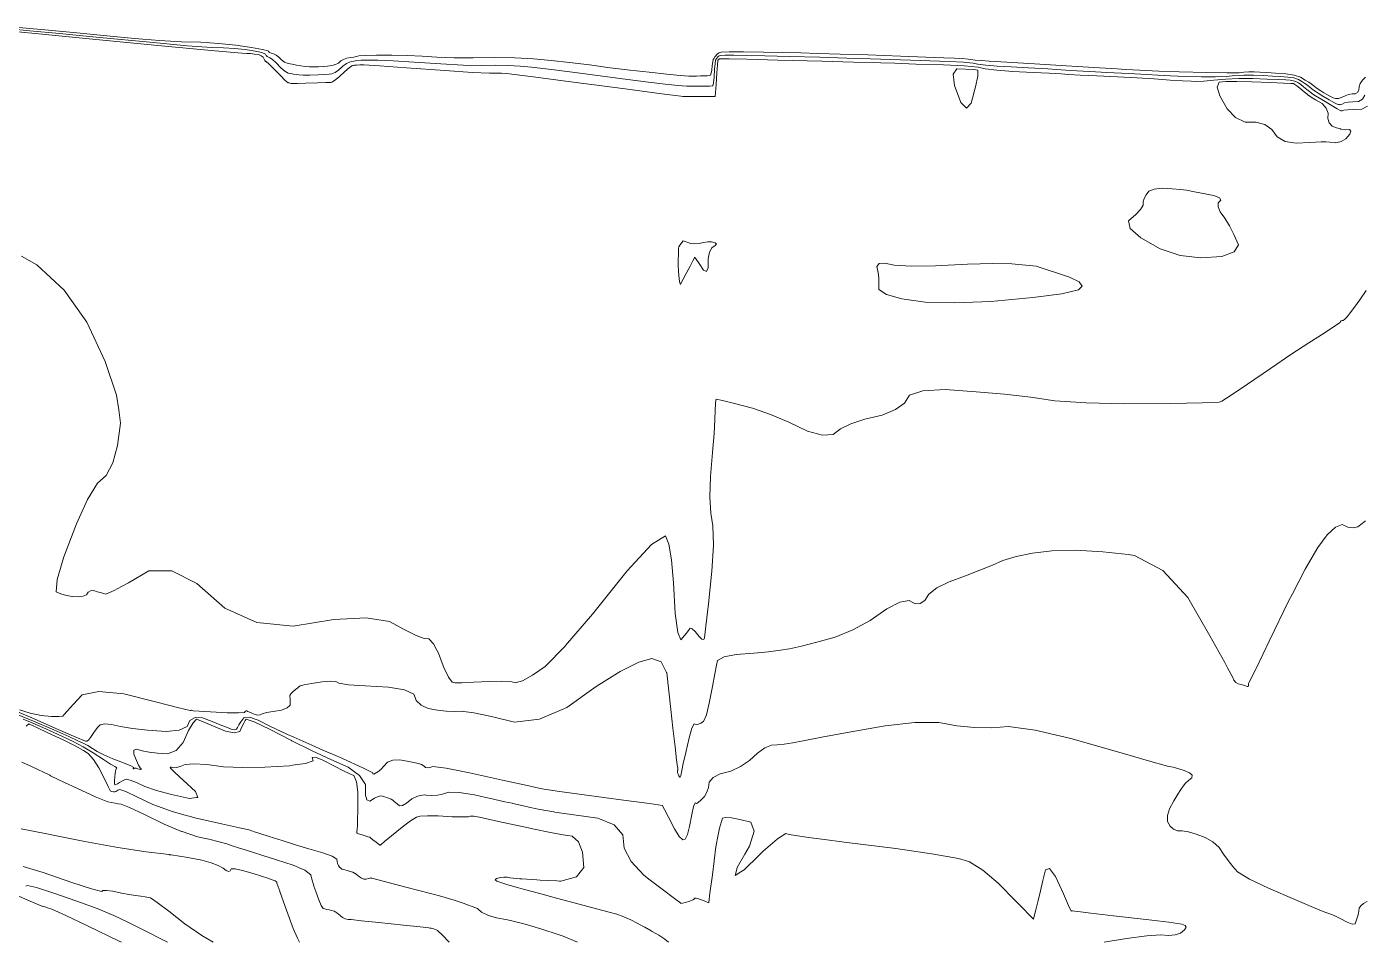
# Model space of a CAD drawing. Header units: inches. Extents: x 1337389 to 1347141, y 407035 to 414577.
# Drawn here: x 1343262 to 1344672, y 407035 to 408001 of the extents above; entities that cross this region are included whole.
import ezdxf

# ---------------------------------------------------------------- set-up
doc = ezdxf.new("R2010")
doc.units = ezdxf.units.IN
doc.header["$MEASUREMENT"] = 0
doc.layers.add('Topo', color=7, linetype='Continuous', lineweight=15, true_color=0x459900)

msp = doc.modelspace()

# ---------------------------------------------------------------- linework, layer by layer
at = {"layer": 'Topo'}
for p, q in [((1343573.998, 407237.9701, 740), (1343588.205, 407231.7909, 740)), ((1343286.656, 407211.038, 760), (1343302.2451, 407203.6142, 760)), ((1343745.7128, 407188.018, 745), (1343750.8569, 407186.8719, 745)), ((1343791.1941, 407177.9319, 745), (1343797.7731, 407176.4881, 745)), ((1343432.801, 407168.1719, 755), (1343431.17, 407168.63, 755)), ((1343818.5759, 407172.7101, 745), (1343830.7929, 407170.8619, 745)), ((1343830.7929, 407170.8619, 745), (1343836.396, 407170.0151, 745)), ((1344247.7309, 407122.6028, 745), (1344250.0137, 407121.916, 745)), ((1343799.564, 407101.125, 750), (1343803.0468, 407100.9412, 750)), ((1343803.0468, 407100.9412, 750), (1343820.468, 407100.0209, 750)), ((1343820.468, 407100.0209, 750), (1343823.5738, 407099.8571, 750)), ((1343804.927, 407049.0799, 755), (1343793.1781, 407052.609, 755)), ((1343547.212, 407039.5869, 765), (1343549.1163, 407035.2906, 765))]:
    msp.add_line(p, q, dxfattribs=at)
for points, elevation in [([(1343244.046, 407998.8881), (1343264.735, 407996.9288), (1343296.1811, 407993.9081), (1343338.3859, 407989.827), (1343391.3479, 407984.6849), (1343430.7891, 407981.1511), (1343456.7081, 407979.225), (1343469.106, 407978.9081), (1343480.841, 407978.166), (1343491.914, 407977.0011), (1343502.3249, 407975.4111), (1343509.4971, 407973.8669), (1343513.429, 407972.368), (1343514.1212, 407970.914), (1343515.1292, 407969.7808), (1343516.452, 407968.9691), (1343518.091, 407968.4771), (1343520.832, 407966.4571), (1343524.674, 407962.909), (1343529.6189, 407957.832), (1343533.825, 407954.2608), (1343537.29, 407952.1939), (1343540.0158, 407951.6331), (1343542.7689, 407951.1248), (1343545.5491, 407950.671), (1343548.355, 407950.2701), (1343553.1561, 407950.097), (1343559.9512, 407950.152), (1343568.7412, 407950.4339), (1343575.575, 407950.7339), (1343580.4549, 407951.0508), (1343583.3789, 407951.3851), (1343586.773, 407952.917), (1343590.636, 407955.6452), (1343594.9681, 407959.5702), (1343598.6829, 407962.3249), (1343601.779, 407963.9091), (1343604.2581, 407964.3219), (1343606.4058, 407964.7351), (1343608.2229, 407965.148), (1343609.7101, 407965.561), (1343614.1439, 407965.836), (1343621.5237, 407965.9739), (1343631.851, 407965.9749), (1343648.106, 407965.2861), (1343670.2871, 407963.91), (1343698.3959, 407961.8449), (1343721.9829, 407960.582), (1343741.047, 407960.1189), (1343755.5891, 407960.4579), (1343769.2301, 407960.2889), (1343781.9679, 407959.6131), (1343793.8051, 407958.4291), (1343814.8771, 407955.89), (1343845.1851, 407951.9959), (1343884.7281, 407946.746), (1343914.561, 407942.8881), (1343934.6839, 407940.4211), (1343945.098, 407939.3462), (1343952.8009, 407938.63), (1343957.7951, 407938.2719), (1343960.0792, 407938.2719), (1343963.9629, 407938.2839), (1343969.4452, 407938.308), (1343976.5269, 407938.344), (1343981.4941, 407938.457), (1343984.3451, 407938.648), (1343985.0823, 407938.916), (1343985.7501, 407941.974), (1343986.3502, 407947.824), (1343986.8832, 407956.464), (1343987.422, 407962.512), (1343987.966, 407965.9691), (1343988.5179, 407966.835), (1343989.042, 407967.6478), (1343989.5412, 407968.4088), (1343990.013, 407969.1183), (1343990.748, 407969.7472), (1343991.745, 407970.298), (1343993.004, 407970.7712), (1343998.2249, 407971.0071), (1344007.4079, 407971.0071), (1344020.5528, 407970.7712), (1344040.033, 407970.3451), (1344065.849, 407969.7272), (1344097.9999, 407968.9179), (1344126.506, 407968.1168), (1344151.3679, 407967.324), (1344172.5849, 407966.539), (1344193.46, 407965.8011), (1344213.992, 407965.1109), (1344234.182, 407964.4689), (1344249.363, 407963.662), (1344259.5369, 407962.6899), (1344264.702, 407961.552), (1344273.129, 407960.5432), (1344284.818, 407959.665), (1344299.7691, 407958.9149), (1344317.599, 407957.9099), (1344338.3081, 407956.6498), (1344361.898, 407955.1331), (1344382.709, 407953.8933), (1344400.743, 407952.9299), (1344415.999, 407952.2431), (1344430.0301, 407951.5081), (1344442.835, 407950.723), (1344454.416, 407949.8899), (1344467.8951, 407949.185), (1344483.2741, 407948.6079), (1344500.5519, 407948.1598), (1344515.041, 407948.1671), (1344526.7418, 407948.6288), (1344535.6549, 407949.548), (1344545.1132, 407950.0069), (1344555.1172, 407950.0069), (1344565.6661, 407949.5489), (1344575.26, 407949.0768), (1344583.8981, 407948.591), (1344591.5807, 407948.0931), (1344597.866, 407947.0619), (1344602.7551, 407945.4992), (1344606.247, 407943.4039), (1344609.371, 407941.3531), (1344612.1272, 407939.3462), (1344614.515, 407937.3831), (1344616.6589, 407935.6851), (1344618.5591, 407934.2519), (1344620.2151, 407933.0831), (1344623.5309, 407930.971), (1344628.5079, 407927.9139), (1344635.1439, 407923.9139), (1344640.0929, 407921.082), (1344643.3541, 407919.417), (1344644.927, 407918.9211), (1344646.776, 407918.9759), (1344648.9011, 407919.5831), (1344651.3018, 407920.742), (1344654.957, 407921.573), (1344659.8651, 407922.0761), (1344666.0282, 407922.2508), (1344670.3127, 407924.571), (1344672.7219, 407929.037)], 720), ([(1343245.2579, 408001.131), (1343280.8159, 407997.7629), (1343314.3571, 407994.563), (1343345.8821, 407991.5308), (1343375.391, 407988.6659), (1343401.7511, 407986.5839), (1343424.961, 407985.287), (1343445.022, 407984.7731), (1343464.011, 407983.5729), (1343481.929, 407981.6869), (1343498.7761, 407979.115), (1343510.135, 407977.1309), (1343516.008, 407975.7339), (1343516.3939, 407974.9229), (1343517.517, 407974.124), (1343519.379, 407973.3338), (1343521.978, 407972.5539), (1343524.6289, 407971.091), (1343527.3331, 407968.9461), (1343530.0879, 407966.117), (1343533.3859, 407963.93), (1343537.229, 407962.386), (1343541.6141, 407961.4829), (1343546.0427, 407960.666), (1343550.514, 407959.9351), (1343555.029, 407959.29), (1343559.6711, 407958.913), (1343564.4411, 407958.8032), (1343569.339, 407958.96), (1343574.13, 407959.2391), (1343578.8159, 407959.641), (1343583.397, 407960.165), (1343587.255, 407961.243), (1343590.3911, 407962.876), (1343592.8052, 407965.063), (1343595.7179, 407966.7381), (1343599.1291, 407967.9011), (1343603.0399, 407968.5531), (1343606.4289, 407969.2047), (1343609.2958, 407969.857), (1343611.6428, 407970.5081), (1343618.638, 407970.9431), (1343630.282, 407971.16), (1343646.5759, 407971.161), (1343662.6591, 407970.7781), (1343678.531, 407970.011), (1343694.1919, 407968.8611), (1343712.1679, 407968.2689), (1343732.4588, 407968.2357), (1343755.063, 407968.762), (1343776.2661, 407968.5001), (1343796.0681, 407967.449), (1343814.467, 407965.6099), (1343834.0769, 407963.408), (1343854.899, 407960.845), (1343876.931, 407957.9199), (1343897.91, 407955.321), (1343917.8351, 407953.047), (1343936.7061, 407951.099), (1343950.6659, 407949.8011), (1343959.716, 407949.152), (1343963.8559, 407949.152), (1343967.9309, 407949.1591), (1343971.9412, 407949.1721), (1343975.8872, 407949.1931), (1343978.9629, 407949.3678), (1343981.1699, 407949.699), (1343982.508, 407950.1859), (1343983.499, 407952.1151), (1343984.1422, 407955.4861), (1343984.4391, 407960.2999), (1343984.936, 407963.9789), (1343985.633, 407966.5241), (1343986.53, 407967.9342), (1343987.385, 407969.2579), (1343988.1972, 407970.4969), (1343988.9659, 407971.651), (1343990.1619, 407972.676), (1343991.785, 407973.573), (1343993.836, 407974.342), (1344002.338, 407974.7271), (1344017.2921, 407974.7271), (1344038.6959, 407974.3433), (1344058.9381, 407973.9371), (1344078.015, 407973.5091), (1344095.928, 407973.0579), (1344119.4, 407972.3308), (1344148.429, 407971.3272), (1344183.0159, 407970.0472), (1344209.824, 407969.0741), (1344228.852, 407968.4088), (1344240.1011, 407968.0511), (1344248.5599, 407967.6021), (1344254.2279, 407967.0601), (1344257.1059, 407966.426), (1344261.8009, 407965.8641), (1344268.3141, 407965.3741), (1344276.644, 407964.9572), (1344295.3191, 407963.8351), (1344324.34, 407962.009), (1344363.7062, 407959.4779), (1344392.7831, 407957.6631), (1344411.5719, 407956.5649), (1344420.072, 407956.1818), (1344427.8898, 407955.772), (1344435.0249, 407955.335), (1344441.4771, 407954.871), (1344455.4801, 407954.3092), (1344477.033, 407953.6512), (1344506.137, 407952.8959), (1344527.1941, 407952.5631), (1344540.2061, 407952.652), (1344545.172, 407953.1629), (1344550.442, 407953.4188), (1344556.0159, 407953.42), (1344561.894, 407953.1639), (1344569.4029, 407952.7609), (1344578.545, 407952.2091), (1344589.3171, 407951.5099), (1344598.132, 407950.065), (1344604.9869, 407947.8728), (1344609.8829, 407944.9351), (1344613.5911, 407942.612), (1344616.1114, 407940.9031), (1344617.4408, 407939.8099), (1344619.114, 407938.526), (1344621.1279, 407937.053), (1344623.4839, 407935.3901), (1344626.2872, 407933.539), (1344629.538, 407931.4989), (1344633.2358, 407929.27), (1344636.5271, 407927.523), (1344639.4119, 407926.2591), (1344641.8901, 407925.476), (1344644.803, 407925.5631), (1344648.1521, 407926.52), (1344651.9339, 407928.3461), (1344655.6009, 407929.5961), (1344659.1511, 407930.2702), (1344662.584, 407930.3671), (1344664.972, 407931.6599), (1344666.314, 407934.148), (1344666.6109, 407937.8321), (1344667.9061, 407941.338), (1344670.2011, 407944.667), (1344673.495, 407947.8179)], 715), ([(1343248.654, 407996.0941), (1343278.006, 407993.253), (1343330.889, 407988.123), (1343407.305, 407980.7039), (1343459.827, 407975.718), (1343488.4549, 407973.1639), (1343493.1891, 407973.0421), (1343497.671, 407972.7589), (1343501.8992, 407972.314), (1343505.875, 407971.707), (1343508.8581, 407970.6029), (1343510.8501, 407969.0029), (1343511.848, 407966.9051), (1343512.74, 407965.4392), (1343513.5251, 407964.6041), (1343514.2029, 407964.4), (1343517.034, 407961.8229), (1343522.016, 407956.8721), (1343529.1509, 407949.547), (1343534.2631, 407944.591), (1343537.3519, 407942.0029), (1343538.419, 407941.7829), (1343539.496, 407941.5851), (1343540.5829, 407941.4071), (1343541.6809, 407941.2499), (1343546.6398, 407941.2819), (1343555.4612, 407941.501), (1343568.1431, 407941.9081), (1343577.0199, 407942.2281), (1343582.0932, 407942.4611), (1343583.362, 407942.6059), (1343586.291, 407944.591), (1343590.881, 407948.4151), (1343597.132, 407954.078), (1343601.6479, 407957.9119), (1343604.429, 407959.916), (1343605.4761, 407960.09), (1343606.383, 407960.2651), (1343607.1501, 407960.439), (1343607.7781, 407960.614), (1343609.6499, 407960.7301), (1343612.7659, 407960.788), (1343617.1269, 407960.788), (1343633.5518, 407959.7951), (1343662.0439, 407957.8091), (1343702.6, 407954.8301), (1343731.7981, 407952.894), (1343749.6361, 407952.002), (1343756.1149, 407952.1529), (1343762.1929, 407952.078), (1343767.8679, 407951.7759), (1343773.1421, 407951.249), (1343795.6759, 407948.3729), (1343835.4701, 407943.1469), (1343892.525, 407935.5721), (1343931.2131, 407930.455), (1343951.534, 407927.7952), (1343953.4897, 407927.5929), (1343954.9361, 407927.459), (1343955.8741, 407927.3909), (1343956.3029, 407927.3919), (1343959.995, 407927.4091), (1343966.9499, 407927.4441), (1343977.1679, 407927.4961), (1343984.0251, 407927.547), (1343987.5211, 407927.597), (1343987.655, 407927.6461), (1343988.002, 407931.834), (1343988.5591, 407940.161), (1343989.3272, 407952.627), (1343989.9069, 407961.0448), (1343990.3, 407965.4151), (1343990.5049, 407965.7371), (1343990.7001, 407966.0389), (1343990.8852, 407966.3221), (1343991.0611, 407966.585), (1343991.3337, 407966.819), (1343991.7039, 407967.0238), (1343992.1721, 407967.1992), (1343994.1121, 407967.287), (1343997.525, 407967.287), (1344002.41, 407967.1992), (1344021.1289, 407966.7518), (1344053.6829, 407965.945), (1344100.0708, 407964.7778), (1344133.612, 407963.9031), (1344154.3071, 407963.3212), (1344162.155, 407963.0299), (1344177.097, 407962.5279), (1344199.133, 407961.8139), (1344228.262, 407960.888), (1344250.166, 407959.7229), (1344264.845, 407958.32), (1344272.2979, 407956.6781), (1344284.457, 407955.2229), (1344301.322, 407953.955), (1344322.8931, 407952.8739), (1344339.8779, 407951.9861), (1344352.277, 407951.2911), (1344360.0891, 407950.7891), (1344372.6349, 407950.1228), (1344389.9141, 407949.295), (1344411.926, 407948.304), (1344432.1699, 407947.2429), (1344450.646, 407946.1112), (1344467.3549, 407944.9089), (1344480.3111, 407944.0601), (1344489.5149, 407943.565), (1344494.9671, 407943.4232), (1344502.8879, 407943.7711), (1344513.278, 407944.6072), (1344526.1371, 407945.932), (1344539.784, 407946.5939), (1344554.2179, 407946.595), (1344569.439, 407945.933), (1344581.1169, 407945.393), (1344589.2522, 407944.9729), (1344593.844, 407944.675), (1344597.601, 407944.0591), (1344600.523, 407943.1249), (1344602.6099, 407941.8731), (1344605.15, 407940.0941), (1344608.143, 407937.789), (1344611.5892, 407934.957), (1344614.2049, 407932.8439), (1344615.99, 407931.4501), (1344616.9459, 407930.776), (1344620.7749, 407928.402), (1344627.477, 407924.3299), (1344637.053, 407918.5581), (1344643.659, 407914.64), (1344647.296, 407912.5759), (1344647.964, 407912.365), (1344648.748, 407912.388), (1344649.65, 407912.6461), (1344650.669, 407913.1382), (1344654.313, 407913.55), (1344660.5801, 407913.8821), (1344669.471, 407914.1349), (1344675.654, 407917.483)], 725), ([(1344631.6859, 407879.545), (1344626.5641, 407879.6152), (1344614.745, 407879.1809), (1344600.2419, 407878.1889), (1344588.733, 407880.1289), (1344580.2161, 407885.0012), (1344574.6921, 407892.807), (1344567.2362, 407898.0131), (1344557.848, 407900.6199), (1344546.528, 407900.6282), (1344536.3809, 407905.209), (1344527.4071, 407914.3641), (1344519.6071, 407928.0921), (1344516.8079, 407937.4911), (1344519.0121, 407942.562), (1344526.219, 407943.3051), (1344537.6551, 407943.5109), (1344553.3189, 407943.1819), (1344573.2118, 407942.3181), (1344586.974, 407941.7089), (1344594.6061, 407941.3559), (1344597.6087, 407941.1612)], 730), ([(1344597.6087, 407941.1612), (1344598.974, 407940.342), (1344600.93, 407938.8351), (1344604.159, 407936.231), (1344608.663, 407932.53), (1344611.7499, 407930.0032), (1344613.422, 407928.6491), (1344613.6771, 407928.4681), (1344616.1239, 407926.9759), (1344620.7622, 407924.172), (1344627.5909, 407920.0549), (1344632.0169, 407915.362), (1344634.0392, 407910.0929), (1344633.657, 407904.2459), (1344634.9991, 407899.684), (1344635.26, 407899.4049)], 730), ([(1344635.26, 407899.4049), (1344638.0639, 407896.4059), (1344642.8531, 407894.4119), (1344646.917, 407893.276)], 730), ([(1344646.917, 407893.276), (1344647.509, 407893.1099), (1344652.032, 407892.498), (1344656.4219, 407892.578), (1344657.993, 407891.0161), (1344656.7449, 407887.814), (1344652.677, 407882.97), (1344647.8139, 407879.9689), (1344642.1561, 407878.809), (1344641.4011, 407878.8891)], 730), ([(1344641.4011, 407878.8891), (1344635.7011, 407879.491), (1344631.6859, 407879.545)], 730), ([(1343256.013, 407759.1011), (1343272.3919, 407749.8101), (1343301.0019, 407723.389), (1343302.8159, 407720.819)], 730), ([(1343302.8159, 407720.819), (1343324.9989, 407689.3931), (1343344.382, 407647.8241), (1343356.2458, 407612.3109), (1343358.5269, 407596.8439)], 730), ([(1343935.1691, 407464.076), (1343938.5439, 407455.3918), (1343941.419, 407438.7701), (1343943.755, 407414.317), (1343945.5511, 407382.0321), (1343948.0719, 407362.0551), (1343951.32, 407354.386), (1343955.294, 407359.024), (1343958.2578, 407362.613), (1343960.2141, 407365.1512), (1343961.16, 407366.64), (1343963.2089, 407365.945), (1343966.3621, 407363.0681), (1343970.6181, 407358.0069), (1343973.6691, 407355.1889), (1343975.5141, 407354.6139), (1343976.153, 407356.2799), (1343977.786, 407368.87), (1343980.413, 407392.3831), (1343984.0352, 407426.8201), (1343985.6473, 407454.212), (1343985.251, 407474.5619), (1343982.8459, 407487.867), (1343981.972, 407505.187), (1343982.6291, 407526.523), (1343984.8169, 407551.8728), (1343986.3721, 407572.0071), (1343987.296, 407586.9249), (1343987.587, 407596.6281), (1343987.9229, 407603.3939), (1343988.3032, 407607.2229), (1343988.7281, 407608.1151), (1343995.299, 407606.971), (1344008.0159, 407603.7911), (1344026.88, 407598.5749), (1344045.9999, 407591.974), (1344065.3769, 407583.9882), (1344085.0099, 407574.6171), (1344100.5912, 407570.2901), (1344112.1191, 407571.0071), (1344119.596, 407576.7671), (1344130.701, 407582.0949), (1344145.4341, 407586.991), (1344163.7949, 407591.4542), (1344177.751, 407597.161), (1344187.3011, 407604.1109), (1344192.447, 407612.305), (1344206.7179, 407617.041), (1344230.1161, 407618.319), (1344262.6391, 407616.1389), (1344292.7622, 407613.465), (1344320.483, 407610.297), (1344345.803, 407606.635), (1344378.8201, 407604.3061), (1344419.5341, 407603.31), (1344467.944, 407603.6459), (1344501.121, 407604.2401), (1344519.0661, 407605.092), (1344521.7779, 407606.201), (1344531.697, 407612.504), (1344548.824, 407624.002), (1344573.1572, 407640.693), (1344594.777, 407655.257), (1344613.6829, 407667.693), (1344629.876, 407678.0011), (1344640.835, 407685.19), (1344646.561, 407689.2589), (1344647.0551, 407690.21), (1344647.7729, 407690.84), (1344648.717, 407691.148), (1344649.886, 407691.1349), (1344651.712, 407692.492), (1344654.1949, 407695.218), (1344657.334, 407699.3131), (1344661.6809, 407705.2609), (1344667.2371, 407713.0621), (1344674.001, 407722.7161)], 730), ([(1343358.5269, 407596.8439), (1343360.5911, 407582.854), (1343357.4168, 407559.4531), (1343352.3011, 407541.108), (1343345.2422, 407527.8179), (1343336.2398, 407519.5821), (1343325.8189, 407502.5041), (1343313.9781, 407476.581), (1343300.7181, 407441.8149), (1343293.586, 407417.923), (1343292.583, 407404.9051), (1343297.71, 407402.76), (1343303.3511, 407401.1791), (1343309.5081, 407400.1608), (1343316.18, 407399.7071), (1343321.2059, 407400.3088), (1343324.5849, 407401.9691), (1343326.3171, 407404.684), (1343328.7811, 407406.119), (1343331.9739, 407406.2729), (1343335.8988, 407405.1449), (1343339.3621, 407404.1488), (1343342.3651, 407403.286), (1343344.906, 407402.554), (1343353.7622, 407406.3091), (1343361.6881, 407410.6139)], 730), ([(1344673.3089, 407479.7161), (1344669.8071, 407477.0698), (1344665.3571, 407473.7169), (1344660.3899, 407472.399), (1344654.9068, 407473.115), (1344648.9081, 407475.866), (1344641.6189, 407473.2509), (1344633.0399, 407465.2689), (1344623.1711, 407451.9211), (1344609.7019, 407428.741), (1344596.2391, 407402.7009)], 735), ([(1343829.6251, 407348.2599), (1343858.1529, 407381.4231), (1343894.932, 407427.198), (1343920.5901, 407454.784), (1343935.1281, 407464.182), (1343935.1691, 407464.076)], 730), ([(1344422.9861, 407444.236), (1344396.496, 407447.1993), (1344367.4829, 407448.8139), (1344342.7571, 407448.318), (1344322.3181, 407445.7121), (1344305.0291, 407442.311), (1344290.8901, 407438.116), (1344279.902, 407433.126), (1344266.8081, 407427.718), (1344251.6091, 407421.892), (1344234.304, 407415.649), (1344221.3599, 407409.2361), (1344212.777, 407402.653), (1344208.5562, 407395.9011), (1344203.7381, 407392.5111), (1344198.3219, 407392.4832), (1344192.3101, 407395.817), (1344182.4209, 407393.9791), (1344168.6569, 407386.9669), (1344151.017, 407374.7831), (1344132.8081, 407364.8621), (1344114.03, 407357.2042), (1344094.6839, 407351.8078), (1344078.6241, 407347.6991), (1344065.85, 407344.8739), (1344056.364, 407343.336), (1344043.8568, 407341.8391), (1344028.3291, 407340.3821), (1344009.78, 407338.9659), (1343997.0291, 407336.3511), (1343990.0759, 407332.537), (1343988.9211, 407327.524), (1343987.089, 407318.3521), (1343984.5811, 407305.0231), (1343981.395, 407287.535), (1343978.3092, 407275.2711), (1343975.3221, 407268.232), (1343972.4339, 407266.4181), (1343969.8471, 407265.3989), (1343967.5589, 407265.1739), (1343965.5722, 407265.7441), (1343963.0711, 407260.9808), (1343960.0551, 407250.8851), (1343956.525, 407235.4559), (1343953.9671, 407224.015), (1343952.383, 407216.5621), (1343951.7718, 407213.0971), (1343951.2479, 407210.754), (1343950.8119, 407209.534), (1343950.463, 407209.4351), (1343949.9451, 407209.934), (1343949.257, 407211.0309), (1343948.3998, 407212.7247), (1343947.881, 407214.08), (1343947.7, 407215.096), (1343947.8569, 407215.7721), (1343947.9911, 407216.408), (1343948.1019, 407217.003), (1343948.1899, 407217.5568), (1343948.181, 407218.309), (1343948.073, 407219.257), (1343947.8679, 407220.4031), (1343946.942, 407227.7852), (1343945.2952, 407241.4028), (1343942.9278, 407261.2561), (1343940.6739, 407280.893), (1343938.5322, 407300.313), (1343936.503, 407319.5171), (1343936.2821, 407319.9451)], 735), ([(1344527.853, 407324.9211), (1344524.905, 407330.343), (1344509.1479, 407358.468), (1344486.121, 407399.108), (1344459.67, 407427.4431), (1344429.794, 407443.474), (1344422.9861, 407444.236)], 735), ([(1343361.6881, 407410.6139), (1343368.9331, 407414.5499), (1343390.4189, 407427.278), (1343414.4799, 407427.054), (1343441.117, 407413.8781), (1343470.3301, 407387.749), (1343504.1169, 407372.6801), (1343542.4781, 407368.669), (1343585.4138, 407375.7192), (1343619.3531, 407377.4288), (1343644.2949, 407373.801), (1343660.2399, 407364.835), (1343672.4271, 407358.786), (1343680.8571, 407355.6529), (1343685.5281, 407355.4369), (1343690.5339, 407350.28), (1343694.198, 407343.352)], 730), ([(1344596.2391, 407402.7009), (1344592.6339, 407395.7292), (1344571.9649, 407352.886), (1344558.356, 407324.851)], 735), ([(1343694.198, 407343.352), (1343695.8741, 407340.183), (1343699.7939, 407329.793)], 730), ([(1343720.577, 407309.047), (1343732.6579, 407309.5351), (1343749.6068, 407310.5378), (1343762.594, 407310.7779), (1343771.6171, 407310.254), (1343776.6779, 407308.9681), (1343784.456, 407311.217), (1343794.9498, 407317.0039), (1343808.1621, 407326.3258), (1343829.2291, 407347.7989), (1343829.6251, 407348.2599)], 730), ([(1343936.2821, 407319.9451), (1343930.56, 407331.005), (1343920.7009, 407334.778), (1343906.9271, 407330.8351), (1343887.3971, 407320.905), (1343862.1089, 407304.9871), (1343831.0641, 407283.081), (1343802.311, 407270.5252), (1343775.8469, 407267.3199), (1343751.6748, 407273.465), (1343733.0098, 407277.411), (1343719.8531, 407279.1578), (1343712.2029, 407278.705), (1343703.8079, 407279.0151), (1343694.668, 407280.087), (1343684.783, 407281.922), (1343678.3281, 407284.8889)], 735), ([(1343699.7939, 407329.793), (1343701.5481, 407325.145), (1343706.274, 407314.9439), (1343710.0511, 407309.582), (1343712.8798, 407309.0569), (1343720.4148, 407309.0411), (1343720.577, 407309.047)], 730), ([(1344558.356, 407324.851), (1344558.0181, 407324.155), (1344550.7929, 407309.5351), (1344550.2879, 407309.027), (1344549.9971, 407308.2469), (1344549.918, 407307.196), (1344550.0531, 407305.8741), (1344549.6089, 407305.2141), (1344548.5859, 407305.2179), (1344546.9849, 407305.8841), (1344544.8561, 407306.5499), (1344542.1981, 407307.216), (1344539.0122, 407307.88), (1344536.482, 407309.3538), (1344534.6089, 407311.6389), (1344533.3919, 407314.733), (1344527.853, 407324.9211)], 735), ([(1343577.266, 407310.4969), (1343573.261, 407310.1899), (1343561.9709, 407308.3371), (1343554.1609, 407306.8709), (1343549.833, 407305.7929), (1343548.985, 407305.103), (1343547.426, 407303.813), (1343545.1541, 407301.924), (1343542.1702, 407299.4359), (1343540.182, 407297.3611), (1343539.188, 407295.7001), (1343539.1902, 407294.4529), (1343539.208, 407292.3418), (1343539.244, 407289.367), (1343539.296, 407285.528), (1343536.321, 407282.4989), (1343530.3171, 407280.2789), (1343521.2851, 407278.87), (1343514.517, 407277.5562), (1343510.0117, 407276.338), (1343507.7718, 407275.2169), (1343505.205, 407274.936), (1343502.3119, 407275.4961), (1343499.0929, 407276.8958), (1343496.6001, 407278.009), (1343494.8319, 407278.8361), (1343493.7899, 407279.3759), (1343492.83, 407279.3692), (1343491.9519, 407278.814), (1343491.155, 407277.7121), (1343484.802, 407277.2571), (1343472.8908, 407277.4492), (1343455.4229, 407278.2871), (1343443.4739, 407278.961), (1343437.042, 407279.4711), (1343436.128, 407279.8172), (1343435.495, 407279.995), (1343435.142, 407280.0049), (1343435.07, 407279.8471), (1343434.865, 407279.7531), (1343434.526, 407279.7219), (1343434.0539, 407279.7539), (1343422.1371, 407282.6989), (1343398.7739, 407288.556), (1343363.9649, 407297.327), (1343337.6708, 407299.8582), (1343319.891, 407296.15), (1343310.6251, 407286.204), (1343304.1869, 407279.1699), (1343300.5761, 407275.0498), (1343299.7919, 407273.842), (1343295.5479, 407273.345), (1343287.843, 407273.5578), (1343276.6771, 407274.4831), (1343265.3519, 407276.8207), (1343253.8661, 407280.5743)], 735), ([(1343671.1749, 407293.6201), (1343669.9509, 407296.865), (1343660.1191, 407301.6129), (1343642.9279, 407304.5559), (1343618.378, 407305.691), (1343600.981, 407307.0283), (1343590.7359, 407308.566), (1343587.6429, 407310.305), (1343581.818, 407310.8471), (1343577.266, 407310.4969)], 735), ([(1343678.3281, 407284.8889), (1343677.368, 407285.3301), (1343672.4239, 407290.311), (1343671.1749, 407293.6201)], 735), ([(1343244.3809, 407281.5139), (1343266.8579, 407272.194), (1343294.5808, 407259.8929), (1343313.505, 407251.6551), (1343323.6329, 407247.482), (1343324.9621, 407247.3707), (1343326.727, 407248.652), (1343328.9259, 407251.323), (1343331.5599, 407255.384), (1343334.1471, 407258.983), (1343336.6862, 407262.1201), (1343339.177, 407264.795), (1343343.9589, 407265.792), (1343351.0289, 407265.1109), (1343360.3892, 407262.7529), (1343373.078, 407260.74), (1343389.096, 407259.074), (1343408.4423, 407257.7551), (1343422.325, 407259.0299), (1343430.7451, 407262.902), (1343433.7, 407269.3691), (1343439.0981, 407272.3831), (1343446.9381, 407271.9451), (1343457.2201, 407268.0539), (1343465.675, 407264.7881), (1343472.3039, 407262.149), (1343477.1058, 407260.135), (1343480.602, 407259.431), (1343482.7909, 407260.0371), (1343483.673, 407261.9541), (1343485.2429, 407264.589), (1343487.5, 407267.9431), (1343490.443, 407272.014), (1343496.4801, 407272.6171), (1343505.6089, 407269.752), (1343517.8299, 407263.418), (1343536.7191, 407254.523), (1343543.1071, 407251.6599)], 740), ([(1343250.7441, 407276.0721), (1343268.8792, 407268.6829), (1343290.0611, 407259.2841), (1343305.7999, 407252.2552), (1343316.0981, 407247.598), (1343320.9541, 407245.3119), (1343325.845, 407242.7051), (1343330.7709, 407239.7779), (1343335.732, 407236.5321), (1343342.8831, 407232.919), (1343352.223, 407228.9399), (1343363.7541, 407224.5951), (1343371.2001, 407221.4419), (1343374.562, 407219.4819), (1343373.8399, 407218.7141), (1343373.7081, 407218.3531), (1343374.1642, 407218.3969), (1343375.209, 407218.8472), (1343376.1479, 407219.0288), (1343376.98, 407218.9431), (1343377.705, 407218.5881), (1343378.723, 407218.235), (1343380.034, 407217.883), (1343381.6361, 407217.533), (1343382.3429, 407217.624), (1343382.153, 407218.1569), (1343381.0671, 407219.132), (1343379.443, 407222.063), (1343377.2811, 407226.9522), (1343374.579, 407233.797), (1343374.674, 407237.7719), (1343377.5649, 407238.875), (1343383.252, 407237.1071), (1343390.5579, 407235.6881), (1343399.486, 407234.619), (1343410.0329, 407233.8989), (1343419.0111, 407237.6779), (1343426.42, 407245.956), (1343432.2591, 407258.733), (1343437.0291, 407266.919), (1343440.7291, 407270.5141), (1343443.359, 407269.518), (1343449.3161, 407267.092), (1343458.5999, 407263.2339), (1343471.2099, 407257.945), (1343480.3898, 407256.0968), (1343486.1381, 407257.69), (1343488.4559, 407262.724), (1343490.362, 407266.5791), (1343491.8568, 407269.2571), (1343492.9421, 407270.756), (1343501.4651, 407267.7129), (1343517.427, 407260.1279), (1343540.828, 407247.9991), (1343541.2621, 407247.7841)], 745), ([(1343355.6921, 407201.678), (1343354.718, 407201.2729), (1343354.3732, 407201.335), (1343354.2309, 407202.7979), (1343354.29, 407205.6631), (1343354.5501, 407209.9298), (1343354.859, 407213.272), (1343355.215, 407215.6898), (1343355.618, 407217.1821), (1343355.9869, 407218.2839), (1343356.3231, 407218.9961), (1343356.6259, 407219.3178), (1343356.3997, 407219.6932), (1343355.6447, 407220.123), (1343354.3621, 407220.6062), (1343349.941, 407223.2622), (1343342.3811, 407228.091), (1343331.6841, 407235.0921), (1343321.0619, 407241.4028), (1343310.5149, 407247.024), (1343300.044, 407251.954), (1343289.3619, 407256.8842), (1343278.4691, 407261.8123), (1343267.3641, 407266.7401), (1343257.857, 407270.6138)], 750), ([(1343400.5481, 407178.456), (1343394.4471, 407180.6903), (1343377.706, 407188.8721), (1343366.1861, 407194.1719), (1343359.889, 407196.5911), (1343358.8138, 407196.1279), (1343357.747, 407195.609), (1343356.6889, 407195.035), (1343355.6401, 407194.406), (1343354.38, 407194.087), (1343352.9111, 407194.0781), (1343351.2311, 407194.379), (1343350.1179, 407194.7071), (1343349.5739, 407195.0639), (1343349.5979, 407195.449), (1343347.6249, 407199.611), (1343343.6549, 407207.5491), (1343337.6892, 407219.2631), (1343331.982, 407228.2039), (1343326.5359, 407234.372), (1343321.3491, 407237.7661), (1343312.5289, 407242.554), (1343300.077, 407248.7359), (1343283.9911, 407256.3099), (1343272.9239, 407261.512), (1343266.8769, 407264.3409), (1343265.8501, 407264.797), (1343264.97, 407265.156), (1343264.2371, 407265.4171), (1343263.6532, 407265.5798), (1343261.014, 407263.256)], 755), ([(1343630.162, 407214.0691), (1343631.9091, 407215.186), (1343634.876, 407217.6841), (1343638.2221, 407221.0221), (1343641.9452, 407225.201), (1343647.563, 407227.3949), (1343655.0771, 407227.606), (1343664.4858, 407225.8331), (1343671.434, 407224.4199), (1343675.921, 407223.366), (1343677.9468, 407222.672), (1343679.67, 407221.8369), (1343681.0911, 407220.86), (1343682.21, 407219.742), (1343684.064, 407219.365), (1343686.6519, 407219.7301), (1343689.9741, 407220.837), (1343703.8779, 407218.971), (1343728.362, 407214.1311), (1343763.4281, 407206.3181), (1343787.8899, 407200.871), (1343801.748, 407197.7911), (1343805.003, 407197.0761), (1343820.9191, 407194.747), (1343849.4982, 407190.8042), (1343890.7399, 407185.2451), (1343918.2358, 407181.5201), (1343931.986, 407179.628), (1343931.9911, 407179.569), (1343932.022, 407179.5099), (1343932.0779, 407179.449), (1343932.159, 407179.388), (1343934.273, 407175.2749), (1343938.4189, 407167.1101), (1343944.599, 407154.8929), (1343949.5629, 407146.988), (1343953.313, 407143.3939), (1343955.849, 407144.112), (1343958.284, 407148.815), (1343960.62, 407157.504), (1343962.8559, 407170.1779), (1343964.7869, 407178.4529), (1343966.413, 407182.3279), (1343967.7351, 407181.8039), (1343969.7999, 407182.7581), (1343972.606, 407185.189), (1343976.1542, 407189.0978), (1343978.761, 407193.5789), (1343980.427, 407198.6311), (1343981.1519, 407204.2559), (1343985.309, 407209.016), (1343992.897, 407212.9131), (1344003.917, 407215.946), (1344014.1529, 407220.623), (1344023.6061, 407226.944), (1344032.2739, 407234.9101), (1344040.054, 407240.3139), (1344046.945, 407243.1569), (1344052.948, 407243.4389), (1344060.4951, 407244.312), (1344069.588, 407245.777), (1344080.226, 407247.8329), (1344099.9582, 407251.5062), (1344128.7838, 407256.795), (1344166.7031, 407263.7001), (1344198.287, 407267.1351), (1344223.535, 407267.1), (1344242.4479, 407263.5949), (1344261.001, 407261.727), (1344279.1949, 407261.4949), (1344297.0299, 407262.9001), (1344324.882, 407259.189), (1344362.753, 407250.3631), (1344410.6419, 407236.4231), (1344444.5929, 407226.7072), (1344464.605, 407221.2152), (1344470.6791, 407219.9489), (1344476.586, 407218.331), (1344482.327, 407216.3611), (1344487.8999, 407214.04), (1344490.4909, 407211.546), (1344490.099, 407208.8789), (1344486.723, 407206.039), (1344483.6658, 407203.0261), (1344480.929, 407199.8391), (1344478.5118, 407196.4781), (1344475.3439, 407191.4201), (1344471.4281, 407184.6629), (1344466.7619, 407176.2081), (1344464.526, 407168.9051), (1344464.6301, 407165.6108)], 740), ([(1343541.2621, 407247.7841), (1343562.477, 407237.2829), (1343582.3749, 407227.9787), (1343600.522, 407220.0858), (1343612.6221, 407211.3809), (1343618.6739, 407201.8631), (1343618.6801, 407191.5329), (1343618.966, 407190.4831)], 745), ([(1343543.1071, 407251.6599), (1343562.2761, 407243.068), (1343573.998, 407237.9701)], 740), ([(1343610.584, 407172.823), (1343610.6281, 407177.6318), (1343610.6198, 407193.491), (1343609.258, 407204.6532), (1343606.543, 407211.119), (1343602.474, 407212.889), (1343595.68, 407216.1839), (1343586.1591, 407221.006), (1343573.9121, 407227.353), (1343566.087, 407230.416), (1343562.6839, 407230.1941), (1343563.7041, 407226.6872), (1343555.7172, 407223.8099), (1343541.9142, 407221.983)], 750), ([(1343588.205, 407231.7909), (1343594.5011, 407229.053), (1343615.9848, 407219.3571), (1343626.7269, 407213.982), (1343626.7269, 407212.9262), (1343627.5909, 407212.7751), (1343629.3178, 407213.5289), (1343630.162, 407214.0691)], 740), ([(1343256.564, 407225.3191), (1343266.508, 407220.6161), (1343285.78, 407211.4552), (1343286.656, 407211.038)], 760), ([(1343541.9142, 407221.983), (1343538.7258, 407221.561), (1343512.7281, 407219.942), (1343489.506, 407219.6), (1343469.0601, 407220.535), (1343451.3889, 407222.7481), (1343437.9131, 407223.5381), (1343428.6311, 407222.905), (1343423.544, 407220.8501), (1343419.478, 407219.6892), (1343416.4329, 407219.4238), (1343414.4079, 407220.0528), (1343413.18, 407220.1649), (1343412.748, 407219.758), (1343413.1131, 407218.833), (1343417.7129, 407214.3068), (1343426.547, 407206.179), (1343439.6162, 407194.4501), (1343441.8979, 407188.037), (1343440.5061, 407187.857)], 750), ([(1343302.2451, 407203.6142), (1343314.379, 407197.836), (1343334.7861, 407188.488), (1343347, 407183.4112), (1343351.0222, 407182.606), (1343354.6959, 407181.9491), (1343358.0211, 407181.441), (1343360.999, 407181.0821), (1343370.0501, 407177.3899), (1343385.1743, 407170.364), (1343406.371, 407160.0051), (1343424.862, 407152.1451), (1343425.337, 407151.9841)], 760), ([(1343407.5661, 407192.9079), (1343398.3291, 407195.3881), (1343386.0759, 407199.6389), (1343377.343, 407203.907), (1343370.759, 407206.4251), (1343366.324, 407207.1909), (1343364.0389, 407206.2071), (1343361.772, 407205.105), (1343359.523, 407203.8861), (1343357.2931, 407202.5489), (1343355.6921, 407201.678)], 750), ([(1343440.5061, 407187.857), (1343433.3929, 407186.9381), (1343414.1021, 407191.1541), (1343407.5661, 407192.9079)], 750), ([(1343618.966, 407190.4831), (1343620.2801, 407185.667), (1343623.4738, 407184.2669), (1343628.264, 407187.3319), (1343632.086, 407189.1959), (1343634.9429, 407189.8589), (1343636.833, 407189.3219), (1343638.9279, 407188.688), (1343641.228, 407187.9561), (1343643.7341, 407187.127), (1343645.897, 407186.173), (1343647.7161, 407185.093), (1343649.1919, 407183.8879), (1343650.8411, 407182.496), (1343652.663, 407180.9168), (1343654.6581, 407179.1511), (1343657.824, 407179.496), (1343662.1618, 407181.9539), (1343667.6721, 407186.5241), (1343673.8299, 407189.435), (1343680.638, 407190.6877), (1343682.8621, 407190.567)], 745), ([(1343682.8621, 407190.567), (1343688.095, 407190.2828), (1343694.9279, 407190.6339), (1343698.5689, 407191.2821)], 745), ([(1343698.5689, 407191.2821), (1343701.1369, 407191.739), (1343706.723, 407193.5999), (1343717.577, 407193.2519), (1343729.3162, 407191.3899)], 745), ([(1343729.3162, 407191.3899), (1343733.6991, 407190.695), (1343745.7128, 407188.018)], 745), ([(1343431.17, 407168.63), (1343414.8788, 407173.2089), (1343400.5481, 407178.456)], 755), ([(1343750.8569, 407186.8719), (1343755.0889, 407185.9291), (1343765.599, 407183.595)], 745), ([(1343765.599, 407183.595), (1343773.421, 407181.8579), (1343774.3401, 407181.655)], 745), ([(1343774.3401, 407181.655), (1343788.6951, 407178.4811), (1343791.1941, 407177.9319)], 745), ([(1343797.7731, 407176.4881), (1343800.9101, 407175.7989), (1343811.1081, 407174.0001)], 745), ([(1343811.1081, 407174.0001), (1343817.4989, 407172.873), (1343818.5759, 407172.7101)], 745), ([(1343453.0501, 407163.3591), (1343439.0011, 407166.4291), (1343432.801, 407168.1719)], 755), ([(1343495.8961, 407153.8349), (1343485.777, 407156.153), (1343466.812, 407160.3512), (1343453.0501, 407163.3591)], 755), ([(1343770.781, 407160.242), (1343758.953, 407162.845), (1343746.7512, 407165.54), (1343739.0349, 407167.259), (1343733.2201, 407168.182), (1343729.3051, 407168.307), (1343727.2901, 407167.6364), (1343720.973, 407167.459), (1343710.3518, 407167.7751), (1343695.4281, 407168.5859), (1343684.1469, 407168.7569), (1343676.51, 407168.289), (1343672.5151, 407167.1819), (1343666.139, 407163.371), (1343657.379, 407156.855), (1343646.2372, 407147.6341), (1343638.7368, 407141.424), (1343634.879, 407138.226), (1343634.664, 407138.038), (1343634.4739, 407137.9009), (1343634.311, 407137.8129), (1343634.1737, 407137.7752), (1343633.9919, 407137.818), (1343633.764, 407137.9402), (1343633.4911, 407138.1431), (1343632.2171, 407139.122), (1343629.943, 407140.8759), (1343626.6681, 407143.4059), (1343624.4532, 407145.117), (1343623.2991, 407146.012), (1343623.2051, 407146.088), (1343623.141, 407146.14), (1343623.105, 407146.1679), (1343623.0619, 407146.18), (1343622.984, 407146.202), (1343622.8701, 407146.2342), (1343621.387, 407146.6879), (1343618.536, 407147.5618), (1343614.316, 407148.856), (1343611.4493, 407149.7939), (1343609.935, 407150.376), (1343609.7721, 407150.6011), (1343609.7782, 407151.9671), (1343609.952, 407154.4749), (1343610.294, 407158.1239), (1343610.5201, 407165.843), (1343610.584, 407172.823)], 750), ([(1343787.6381, 407156.5379), (1343775.6422, 407159.172), (1343770.781, 407160.242)], 750), ([(1343836.396, 407170.0151), (1343838.462, 407169.703), (1343863.798, 407166.288), (1343881.0891, 407159.314), (1343890.3342, 407148.7788), (1343891.534, 407134.6851), (1343898.8217, 407120.4049), (1343912.1978, 407105.9391), (1343918.953, 407100.8538)], 745), ([(1343990.7331, 407148.6491), (1343992.0089, 407155.6979), (1343995.413, 407166.0671), (1343998.6299, 407166.952), (1344004.6631, 407166.562), (1344013.513, 407164.898), (1344025.1782, 407161.9581), (1344028.5949, 407152.5322), (1344023.764, 407136.619), (1344018.773, 407128.071)], 745), ([(1344464.6301, 407165.6108), (1344464.7199, 407162.7539), (1344467.3449, 407157.755), (1344470.796, 407154.4449), (1344475.0709, 407152.823), (1344480.172, 407152.89), (1344486.3061, 407151.8381)], 740), ([(1343255.8662, 407155.0309), (1343282.6319, 407149.664), (1343291.0898, 407147.9699)], 765), ([(1343291.0898, 407147.9699), (1343322.7531, 407141.626), (1343357.6929, 407135.2801), (1343387.4501, 407130.626), (1343411.6759, 407127.7061)], 765), ([(1343425.337, 407151.9841), (1343440.6458, 407146.7872), (1343444.973, 407145.841)], 760), ([(1343444.973, 407145.841), (1343453.7239, 407143.9291), (1343464.366, 407141.3621), (1343472.5739, 407139.086), (1343478.346, 407137.102), (1343484.787, 407134.9648), (1343491.8971, 407132.673), (1343499.6759, 407130.2288), (1343510.7279, 407126.711), (1343525.055, 407122.1201), (1343542.656, 407116.4561), (1343550.6857, 407112.9591)], 760), ([(1343688.9311, 407086.2829), (1343661.4279, 407093.476), (1343637.6291, 407099.7091), (1343625.473, 407102.9071), (1343624.961, 407103.0691), (1343624.6111, 407103.171), (1343624.424, 407103.2108), (1343624.3998, 407103.19), (1343623.5578, 407102.9481), (1343621.8979, 407102.4842), (1343619.4189, 407101.7991), (1343617.0391, 407101.8829), (1343614.7579, 407102.735), (1343612.576, 407104.357), (1343610.6182, 407105.8001), (1343608.884, 407107.064), (1343607.3742, 407108.1489), (1343605.3171, 407109.1572), (1343602.7141, 407110.0871), (1343599.565, 407110.938), (1343597.055, 407111.6321), (1343595.1831, 407112.1681), (1343593.951, 407112.5459), (1343592.712, 407113.3752), (1343591.4671, 407114.6551), (1343590.217, 407116.3851), (1343589.3271, 407118.3579), (1343588.8, 407120.5742), (1343588.6341, 407123.033), (1343583.6411, 407126.0797), (1343573.8198, 407129.7169), (1343559.1731, 407133.943), (1343544.8588, 407138.2241), (1343530.879, 407142.5609), (1343517.2318, 407146.9522), (1343507.5629, 407150.059), (1343501.8711, 407151.8819), (1343500.1557, 407152.421), (1343498.589, 407152.9262), (1343497.1688, 407153.3979), (1343495.8961, 407153.8349)], 755), ([(1343832.36, 407147.9368), (1343827.426, 407148.602), (1343814.079, 407150.9989), (1343796.818, 407154.522), (1343787.6381, 407156.5379)], 750), ([(1343823.5738, 407099.8571), (1343824.8929, 407099.7868), (1343841.408, 407104.1809), (1343848.9899, 407114.315), (1343847.6401, 407130.1869), (1343843.595, 407141.1922), (1343836.8571, 407147.331), (1343832.36, 407147.9368)], 750), ([(1343918.953, 407100.8538), (1343931.6631, 407091.288), (1343944.6749, 407081.4509), (1343951.233, 407076.43), (1343951.337, 407076.223), (1343952.9809, 407076.5311), (1343956.164, 407077.354), (1343960.885, 407078.691), (1343964.0871, 407079.8849), (1343965.768, 407080.936), (1343965.928, 407081.8441), (1343967.656, 407081.8081), (1343970.9509, 407080.826), (1343975.8132, 407078.9001), (1343979.0751, 407077.6368), (1343980.736, 407077.039), (1343980.7959, 407077.1051), (1343982.0957, 407086.928), (1343984.6359, 407106.508), (1343988.416, 407135.845), (1343990.7331, 407148.6491)], 745), ([(1344053.4339, 407144.3161), (1344062.1592, 407149.9559), (1344065.5837, 407148.888), (1344086.0217, 407145.8872), (1344102.982, 407143.652)], 745), ([(1344486.3061, 407151.8381), (1344486.7719, 407151.758), (1344494.873, 407149.425), (1344504.474, 407145.893), (1344512.4857, 407141.1659), (1344518.9089, 407135.2449), (1344523.744, 407128.13), (1344528.6121, 407121.5039), (1344533.5131, 407115.367), (1344538.4471, 407109.719), (1344550.962, 407101.9949), (1344571.0559, 407092.193), (1344598.731, 407080.314), (1344618.592, 407071.944), (1344630.6399, 407067.0819), (1344634.8759, 407065.7289), (1344640.1889, 407063.4909), (1344646.581, 407060.3659), (1344654.0501, 407056.356), (1344659.298, 407054.422), (1344662.3229, 407054.562), (1344663.127, 407056.7779), (1344663.895, 407058.98), (1344664.629, 407061.1691), (1344665.3289, 407063.3451), (1344665.9149, 407065.7481), (1344666.388, 407068.377), (1344666.749, 407071.234), (1344668.33, 407073.8659), (1344671.1329, 407076.273), (1344675.1559, 407078.4539)], 740), ([(1344033.6351, 407126.713), (1344038.3591, 407131.289), (1344053.084, 407144.0901), (1344053.4339, 407144.3161)], 745), ([(1344102.982, 407143.652), (1344123.473, 407140.9519), (1344177.9389, 407134.083), (1344218.1491, 407128.33), (1344244.105, 407123.694), (1344247.7309, 407122.6028)], 745), ([(1343411.6759, 407127.7061), (1343412.025, 407127.664), (1343413.9871, 407127.3699)], 765), ([(1343413.9871, 407127.3699), (1343431.6291, 407124.7269), (1343434.9331, 407124.069)], 765), ([(1343434.9331, 407124.069), (1343446.2622, 407121.8128), (1343455.9249, 407118.9228), (1343463.4399, 407116.156), (1343468.8079, 407113.5111), (1343472.029, 407110.9879), (1343474.5029, 407109.9921), (1343476.2292, 407110.523), (1343477.2091, 407112.5799), (1343481.543, 407112.7949), (1343489.2329, 407111.167), (1343500.2779, 407107.696), (1343509.152, 407104.8951), (1343515.8551, 407102.7659), (1343520.387, 407101.307), (1343523.4921, 407099.955), (1343525.1709, 407098.7089), (1343525.423, 407097.5689), (1343528.4219, 407089.0459), (1343528.514, 407088.7909)], 765), ([(1344018.773, 407128.071), (1344010.6859, 407114.2199), (1344009.5781, 407109.414)], 745), ([(1344014.5127, 407109.415), (1344017.983, 407111.5549), (1344033.6351, 407126.713)], 745), ([(1344250.0137, 407121.916), (1344255.8069, 407120.1729), (1344269.782, 407111.5019), (1344286.0318, 407097.681), (1344304.555, 407078.7089), (1344314.327, 407068.706)], 745), ([(1343257.695, 407115.2291), (1343278.9471, 407108.7929), (1343309.287, 407098.321), (1343329.8931, 407091.6809), (1343340.763, 407088.8721), (1343341.8979, 407089.8961), (1343345.729, 407089.9618), (1343352.257, 407089.0719), (1343361.482, 407087.223), (1343369.5099, 407085.765), (1343376.34, 407084.6959), (1343381.973, 407084.0181), (1343386.4671, 407083.344), (1343389.8209, 407082.6762), (1343392.036, 407082.0142), (1343399.194, 407077.1219), (1343411.294, 407068.001), (1343428.3359, 407054.651), (1343446.1651, 407042.4559), (1343458.2452, 407035.2906)], 770), ([(1343550.6857, 407112.9591), (1343554.716, 407111.204), (1343561.2349, 407106.364), (1343562.2122, 407101.936), (1343563.929, 407096.0632), (1343564.5021, 407094.3578)], 760), ([(1343913.262, 407051.12), (1343912.3479, 407051.6259), (1343905.213, 407055.4978), (1343898.5469, 407059.033), (1343891.407, 407062.1191), (1343883.7929, 407064.7551), (1343875.7041, 407066.941), (1343862.4441, 407070.5151), (1343844.0121, 407075.4779), (1343820.409, 407081.8291), (1343801.2312, 407087.02), (1343786.478, 407091.0529), (1343776.149, 407093.926), (1343767.8312, 407096.333), (1343761.526, 407098.276), (1343757.2328, 407099.7521), (1343755.722, 407101.1281), (1343756.9931, 407102.4031), (1343761.0449, 407103.577), (1343764.736, 407104.107), (1343768.0641, 407103.993), (1343771.03, 407103.2339), (1343781.491, 407102.2811), (1343783.785, 407102.134)], 750), ([(1344009.5781, 407109.414), (1344008.7588, 407105.8651), (1344014.5127, 407109.415)], 745), ([(1344314.327, 407068.706), (1344316.9112, 407066.0599), (1344323.1099, 407059.731), (1344323.1337, 407059.7021), (1344323.1402, 407059.655), (1344323.145, 407059.5814), (1344323.1649, 407059.641), (1344323.9931, 407062.9433), (1344325.634, 407069.4839), (1344328.089, 407079.2639), (1344330.603, 407089.5512), (1344333.1761, 407100.3449), (1344335.807, 407111.6471), (1344340.2821, 407113.0659), (1344346.5999, 407104.602), (1344354.7609, 407086.2561), (1344360.265, 407074.0939), (1344363.114, 407068.1151), (1344363.3059, 407068.319), (1344364.5279, 407068.3151), (1344366.7788, 407068.1031), (1344370.061, 407067.682), (1344383.6968, 407066.0871), (1344407.6858, 407063.32), (1344442.029, 407059.3781), (1344466.0799, 407056.3519), (1344479.837, 407054.241), (1344483.3011, 407053.0449), (1344484.201, 407051.1139), (1344482.5369, 407048.448), (1344478.308, 407045.0469), (1344472.7061, 407043.011), (1344465.7322, 407042.339), (1344457.3849, 407043.0309), (1344442.621, 407041.9739), (1344421.4399, 407039.1677), (1344397.9475, 407035.2906)], 745), ([(1343410.1207, 407035.2906), (1343406.5149, 407037.1281), (1343384.9811, 407047.981), (1343367.3259, 407056.7342), (1343353.5518, 407063.387), (1343335.9411, 407070.731), (1343314.493, 407078.7672), (1343289.207, 407087.4951), (1343271.7891, 407093.0138), (1343262.238, 407095.325), (1343260.553, 407094.428)], 775), ([(1343528.514, 407088.7909), (1343534.1681, 407073.1401), (1343542.6611, 407049.8521), (1343547.212, 407039.5869)], 765), ([(1343564.5021, 407094.3578), (1343566.3859, 407088.7451), (1343569.582, 407079.9809), (1343572.226, 407074.016), (1343574.3171, 407070.851), (1343575.8559, 407070.4849), (1343577.8629, 407070.0141), (1343580.3399, 407069.44), (1343583.2839, 407068.7619), (1343585.6478, 407067.9929), (1343587.4291, 407067.1352), (1343588.6289, 407066.1867), (1343590.2349, 407064.9271), (1343592.246, 407063.354), (1343594.6639, 407061.469), (1343597.3849, 407060.137), (1343600.409, 407059.3561), (1343603.7361, 407059.1269), (1343614.568, 407058.044), (1343632.905, 407056.108), (1343658.7462, 407053.319), (1343676.344, 407051.418), (1343685.698, 407050.4049), (1343686.808, 407050.2811), (1343688.1862, 407050.0309), (1343689.8319, 407049.6559), (1343691.7461, 407049.1549), (1343693.3311, 407048.5431), (1343694.5869, 407047.8171), (1343695.5131, 407046.9801), (1343699.5169, 407043.01), (1343706.5978, 407035.9079), (1343707.2106, 407035.2906)], 760), ([(1343783.785, 407102.134), (1343799.4449, 407101.1311), (1343799.564, 407101.125)], 750), ([(1343245.7369, 407086.9642), (1343267.5819, 407077.5131), (1343278.6509, 407072.866), (1343278.944, 407073.022), (1343280.6071, 407072.6199), (1343283.64, 407071.6589), (1343288.042, 407070.1401), (1343302.1031, 407063.7531), (1343325.8219, 407052.498), (1343359.2, 407036.3759), (1343361.4365, 407035.2906)], 780), ([(1343712.269, 407079.596), (1343696.8699, 407084.207), (1343688.9311, 407086.2829)], 755), ([(1343737.6052, 407070.157), (1343736.766, 407070.9149), (1343721.9829, 407076.687), (1343712.269, 407079.596)], 755), ([(1343748.446, 407063.4762), (1343741.2191, 407066.892), (1343737.6052, 407070.157)], 755), ([(1343756.841, 407061.0871), (1343748.5089, 407063.446), (1343748.446, 407063.4762)], 755), ([(1343766.71, 407059.152), (1343758.6381, 407060.5779), (1343756.841, 407061.0871)], 755), ([(1343776.096, 407057.166), (1343771.605, 407058.2871), (1343766.71, 407059.152)], 755), ([(1343793.1781, 407052.609), (1343787.3711, 407054.3531), (1343776.096, 407057.166)], 755), ([(1343820.9979, 407043.6892), (1343805.9369, 407048.7771), (1343804.927, 407049.0799)], 755), ([(1343921.074, 407046.788), (1343919.9529, 407047.419), (1343913.262, 407051.12)], 750), ([(1343938.2512, 407035.2906), (1343934.4372, 407038.5651), (1343928.0269, 407042.8751), (1343921.074, 407046.788)], 750), ([(1343842.3164, 407035.2906), (1343827.3018, 407041.5589), (1343820.9979, 407043.6892)], 755)]:
    msp.add_lwpolyline(points, dxfattribs=dict(at, elevation=elevation))
for points, elevation in [([(1344260.413, 407956.0951), (1344264.6879, 407955.154), (1344264.59, 407949.1559), (1344262.2559, 407937.632), (1344257.686, 407920.582), (1344252.4539, 407915.1498), (1344246.558, 407921.338), (1344239.9999, 407939.1459), (1344238.625, 407950.9219), (1344242.432, 407956.667)], 730), ([(1344492.915, 407826.9752), (1344513.4111, 407823.0729), (1344519.3211, 407820.801), (1344520.893, 407818.2079), (1344518.1272, 407815.2942), (1344517.916, 407811.1569), (1344520.258, 407805.799), (1344525.1549, 407799.2181), (1344529.9579, 407791.2569), (1344534.6672, 407781.917), (1344539.2808, 407771.1971), (1344534.978, 407763.5009), (1344521.756, 407758.829), (1344499.6173, 407757.1801), (1344478.026, 407759.881), (1344456.982, 407766.9339), (1344436.4858, 407778.3381), (1344425.3329, 407788.142), (1344423.5211, 407796.348), (1344431.052, 407802.9548), (1344436.144, 407808.4971), (1344438.797, 407812.9729), (1344439.0132, 407816.3849), (1344440.1249, 407819.9489), (1344442.134, 407823.6651), (1344445.0391, 407827.534), (1344450.591, 407829.9251), (1344458.787, 407830.8389), (1344469.629, 407830.276), (1344478.24, 407829.596), (1344484.6191, 407828.7999)], 730), ([(1343953.976, 407775.1139), (1343962.0451, 407772.5329), (1343966.285, 407772.068), (1343970.733, 407772.43), (1343975.3868, 407773.6171), (1343979.7581, 407774.1611), (1343983.8441, 407774.061), (1343987.6469, 407773.3181), (1343988.9421, 407772.047), (1343987.732, 407770.2491), (1343984.014, 407767.9232), (1343981.4972, 407763.224), (1343980.179, 407756.151), (1343980.0609, 407746.7041), (1343978.4419, 407742.7781), (1343975.3211, 407744.3729), (1343970.699, 407751.49), (1343967.549, 407756.0301), (1343965.8719, 407757.9939), (1343965.6659, 407757.3799), (1343964.0891, 407754.288), (1343961.141, 407748.7179), (1343956.8209, 407740.6692), (1343953.708, 407734.706), (1343951.8001, 407730.831), (1343951.0989, 407729.042), (1343950.408, 407730.4611), (1343949.728, 407735.088), (1343949.06, 407742.9219), (1343948.6741, 407749.7891), (1343948.5701, 407755.6881), (1343948.7481, 407760.62), (1343948.844, 407764.242), (1343948.8581, 407766.5531), (1343948.79, 407767.5529), (1343949.3289, 407768.9488), (1343950.4729, 407770.7408)], 725), ([(1344326.2349, 407748.4471), (1344361.0933, 407737.113), (1344371.3999, 407732.0129), (1344374.5841, 407727.479), (1344370.6462, 407723.512), (1344353.2549, 407719.5), (1344322.4131, 407715.4421), (1344278.1188, 407711.3389), (1344240.3621, 407709.7641), (1344209.143, 407710.7172), (1344184.4621, 407714.1969), (1344168.095, 407718.5592), (1344160.0429, 407723.802), (1344160.306, 407729.9261), (1344160.068, 407736.004), (1344159.3301, 407742.0341), (1344158.0899, 407748.0181), (1344160.522, 407751.249), (1344166.6261, 407751.7269), (1344176.4008, 407749.4519), (1344194.1591, 407748.4898), (1344219.9009, 407748.8419), (1344253.625, 407750.5069), (1344280.4291, 407751.204), (1344300.311, 407750.9312)], 730)]:
    msp.add_lwpolyline(points, close=True, dxfattribs=dict(at, elevation=elevation))

doc.saveas('drawing.dxf')
